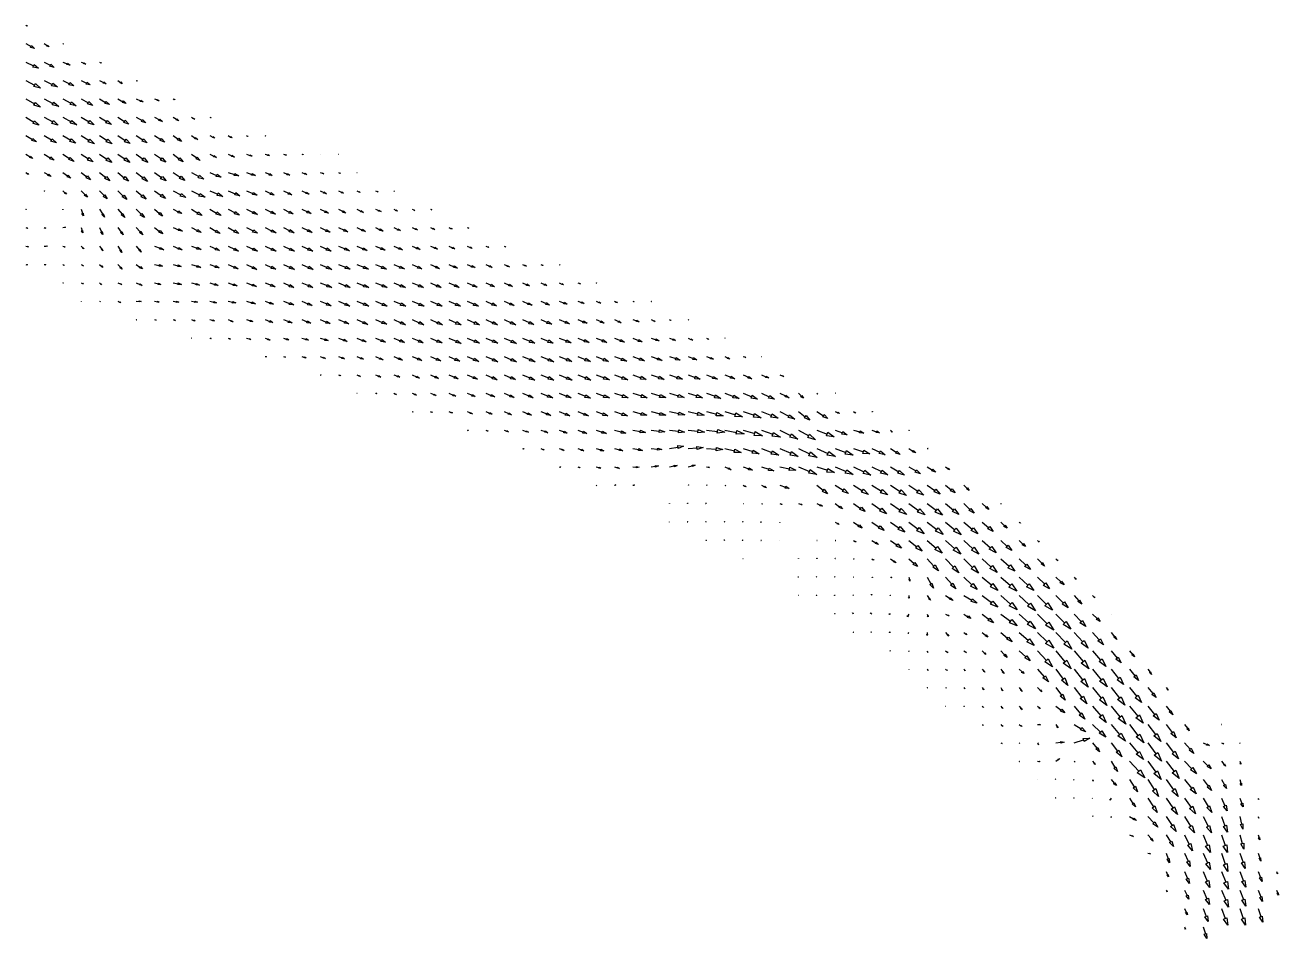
# Model space of a CAD drawing. Extents: x 64425 to 71228, y 9509 to 12475.
# Drawn here: x 69524 to 71228, y 9509 to 10750 of the extents above; entities that cross this region are included whole.
import ezdxf

# ---------------------------------------------------------------- set-up
doc = ezdxf.new("R2010")
doc.units = 0

# ---------------------------------------------------------------- blocks, each defined once
blk = doc.blocks.new('vector')
at = {"color": 0}
for points in [[(0, 0, 0), (0.6, 0, 0)], [(1, 0, 0), (0.6, -0.1, 0), (0.6, 0.1, 0), (1, 0, 0)]]:
    blk.add_polyline3d(points, dxfattribs=at)

msp = doc.modelspace()

# ---------------------------------------------------------------- block references
at = {"color": 7}
for p, xscale, yscale, rotation in [((69525, 10750), 2.48949038213, 2.48949038213, -27.5977796453), ((69525, 10725), 13.4038131705, 13.4038131705, -28.4981025174), ((69550, 10725), 7.74609231266, 7.74609231266, -33.6017091762), ((69575, 10725), 1.04433873558, 1.04433873558, -12.6248161439), ((69525, 10700), 19.1596012471, 19.1596012471, -25.9505236529), ((69550, 10700), 15.2243991079, 15.2243991079, -28.2599740217), ((69575, 10700), 10.9057292202, 10.9057292202, -22.8108699555), ((69600, 10700), 7.14770959564, 7.14770959564, -22.4741329755), ((69625, 10700), 3.1424848229, 3.1424848229, -27.495212444), ((69525, 10675), 22.273773708, 22.273773708, -27.8407972089), ((69550, 10675), 20.1441428748, 20.1441428748, -25.9541976542), ((69575, 10675), 17.0108077295, 17.0108077295, -25.5163994751), ((69600, 10675), 13.8850199101, 13.8850199101, -25.6280056821), ((69625, 10675), 10.2767359804, 10.2767359804, -27.1035711604), ((69650, 10675), 7.49367786323, 7.49367786323, -36.0266520322), ((69675, 10675), 1.97477648726, 1.97477648726, -27.1422669651), ((69525, 10650), 22.7550754271, 22.7550754271, -29.8259870717), ((69550, 10650), 22.1861376252, 22.1861376252, -28.0118417047), ((69575, 10650), 20.7274431351, 20.7274431351, -27.2126605628), ((69600, 10650), 18.176136249, 18.176136249, -29.1978677927), ((69625, 10650), 15.7455810097, 15.7455810097, -30.1448309541), ((69650, 10650), 13.1034095035, 13.1034095035, -29.2636894515), ((69675, 10650), 10.2143664426, 10.2143664426, -24.7124055138), ((69700, 10650), 6.74974017964, 6.74974017964, -22.5874046087), ((69725, 10650), 3.15093042855, 3.15093042855, -24.9859855244), ((69525, 10625), 20.8955449284, 20.8955449284, -31.1443902059), ((69550, 10625), 21.8153949022, 21.8153949022, -29.3110136674), ((69575, 10625), 21.7262837522, 21.7262837522, -28.9018809789), ((69600, 10625), 20.7098864023, 20.7098864023, -29.909217004), ((69625, 10625), 18.9861284977, 18.9861284977, -31.7956176516), ((69650, 10625), 17.5586400731, 17.5586400731, -31.851081556), ((69675, 10625), 15.0854646232, 15.0854646232, -29.718044077), ((69700, 10625), 12.2582483035, 12.2582483035, -28.1571544642), ((69725, 10625), 9.16192305541, 9.16192305541, -30.8656159025), ((69750, 10625), 5.14832596808, 5.14832596808, -29.0039335842), ((69775, 10625), 2.18785350543, 2.18785350543, -25.7643695607), ((69525, 10600), 16.9769963265, 16.9769963265, -30.5484027428), ((69550, 10600), 19.1600772734, 19.1600772734, -30.2174744665), ((69575, 10600), 20.7760300562, 20.7760300562, -29.4909575073), ((69600, 10600), 21.1448322001, 21.1448322001, -31.1546992539), ((69625, 10600), 20.5887586518, 20.5887586518, -32.6765705599), ((69650, 10600), 19.9587818899, 19.9587818899, -32.9626084469), ((69675, 10600), 17.8417814822, 17.8417814822, -33.4128273895), ((69700, 10600), 16.4188493611, 16.4188493611, -32.8003940101), ((69725, 10600), 13.9939881224, 13.9939881224, -34.4137071566), ((69750, 10600), 10.1228359967, 10.1228359967, -32.5919881455), ((69775, 10600), 7.78647274345, 7.78647274345, -25.9674112294), ((69800, 10600), 6.04912891631, 6.04912891631, -30.9595091918), ((69825, 10600), 2.02187807537, 2.02187807537, -31.8538618561), ((69850, 10600), 1.29678788797, 1.29678788797, -34.8134854142), ((69525, 10575), 11.3718656879, 11.3718656879, -32.221577099), ((69550, 10575), 15.9660929995, 15.9660929995, -31.6666516134), ((69575, 10575), 18.5452957589, 18.5452957589, -33.1143083066), ((69600, 10575), 19.7948223859, 19.7948223859, -32.7949568673), ((69625, 10575), 20.4319483922, 20.4319483922, -34.1223347169), ((69650, 10575), 19.895777919, 19.895777919, -34.6159724795), ((69675, 10575), 19.3577742563, 19.3577742563, -36.0697255408), ((69700, 10575), 19.0649514265, 19.0649514265, -36.0354360903), ((69725, 10575), 17.4706435144, 17.4706435144, -37.0502126253), ((69750, 10575), 14.7206616175, 14.7206616175, -36.1982030404), ((69775, 10575), 10.1932316213, 10.1932316213, -27.8915484161), ((69800, 10575), 9.4206867545, 9.4206867545, -26.2845389761), ((69825, 10575), 8.08517826998, 8.08517826998, -22.5490950978), ((69850, 10575), 6.44665236559, 6.44665236559, -19.3666692509), ((69875, 10575), 4.69422230938, 4.69422230938, -19.4717477924), ((69900, 10575), 2.18580747849, 2.18580747849, -24.3098467564), ((69925, 10575), 0.223553756364, 0.223553756364, -29.5104655544), ((69950, 10575), 0.231891978145, 0.231891978145, -15.7781537011), ((69525, 10550), 4.51478459151, 4.51478459151, -37.6730648459), ((69550, 10550), 10.6272783174, 10.6272783174, -30.5530364084), ((69575, 10550), 13.5284616406, 13.5284616406, -35.133467063), ((69600, 10550), 16.3299500079, 16.3299500079, -37.3923318308), ((69625, 10550), 18.1491399887, 18.1491399887, -38.5684021056), ((69650, 10550), 18.8537277984, 18.8537277984, -39.243138533), ((69675, 10550), 19.6684623638, 19.6684623638, -38.2441880579), ((69700, 10550), 19.3796280933, 19.3796280933, -36.8202376371), ((69725, 10550), 19.606413098, 19.606413098, -34.3219910567), ((69750, 10550), 19.1598202852, 19.1598202852, -28.1329465475), ((69775, 10550), 16.7039156848, 16.7039156848, -23.0679801319), ((69800, 10550), 15.1842319281, 15.1842319281, -18.2104734468), ((69825, 10550), 12.7326587172, 12.7326587172, -19.8655261996), ((69850, 10550), 10.7758733372, 10.7758733372, -23.2336751103), ((69875, 10550), 9.33136436525, 9.33136436525, -23.8609122373), ((69900, 10550), 7.49740028471, 7.49740028471, -22.0898771451), ((69925, 10550), 5.26423757041, 5.26423757041, -19.4999125543), ((69950, 10550), 2.98787018921, 2.98787018921, -26.0717061782), ((69975, 10550), 0.360883545199, 0.360883545199, -46.9069794309), ((69550, 10525), 0.706349539048, 0.706349539048, -37.2740794148), ((69575, 10525), 6.80673264992, 6.80673264992, -40.845988811), ((69600, 10525), 12.4575626769, 12.4575626769, -44.3236816118), ((69625, 10525), 14.9240012843, 14.9240012843, -46.5003564646), ((69650, 10525), 16.8465892928, 16.8465892928, -44.3600800003), ((69675, 10525), 17.4865616213, 17.4865616213, -40.6942046451), ((69700, 10525), 18.0037807125, 18.0037807125, -34.809033396), ((69725, 10525), 19.533538369, 19.533538369, -27.39828426), ((69750, 10525), 20.4399145273, 20.4399145273, -25.270364772), ((69775, 10525), 19.4416031268, 19.4416031268, -23.2540755299), ((69800, 10525), 17.2047469064, 17.2047469064, -22.9985211634), ((69825, 10525), 15.4604701478, 15.4604701478, -23.0138670394), ((69850, 10525), 13.9123903581, 13.9123903581, -24.7411198963), ((69875, 10525), 12.5608598742, 12.5608598742, -25.0646250107), ((69900, 10525), 11.1985241458, 11.1985241458, -23.7960311619), ((69925, 10525), 9.33530197098, 9.33530197098, -25.426646728), ((69950, 10525), 7.48653864817, 7.48653864817, -26.4223000329), ((69975, 10525), 5.08901765957, 5.08901765957, -26.0019446659), ((70000, 10525), 4.18871009588, 4.18871009588, -16.6253278296), ((70025, 10525), 1.26042604919, 1.26042604919, -49.7883489183), ((69525, 10500), 0.367749860368, 0.367749860368, -28.9430635524), ((69575, 10500), 0.975470597563, 0.975470597563, -69.279216712), ((69600, 10500), 9.7565643746, 9.7565643746, -69.1752679729), ((69625, 10500), 12.655982091, 12.655982091, -57.3457318214), ((69650, 10500), 14.634252312, 14.634252312, -49.9300270993), ((69675, 10500), 15.7909007195, 15.7909007195, -45.6142788795), ((69700, 10500), 14.1813185946, 14.1813185946, -40.9425014316), ((69725, 10500), 13.2799726114, 13.2799726114, -26.2611938605), ((69750, 10500), 16.9362525899, 16.9362525899, -30.3511607631), ((69775, 10500), 17.6997069481, 17.6997069481, -29.0067762306), ((69800, 10500), 17.2895353709, 17.2895353709, -27.1575881305), ((69825, 10500), 16.5379803861, 16.5379803861, -26.1811666122), ((69850, 10500), 15.8633091531, 15.8633091531, -25.6470713102), ((69875, 10500), 14.8649379729, 14.8649379729, -25.6061395961), ((69900, 10500), 13.9379552151, 13.9379552151, -24.8780695071), ((69925, 10500), 12.6732652683, 12.6732652683, -25.4435968017), ((69950, 10500), 11.3416448119, 11.3416448119, -27.1632447676), ((69975, 10500), 9.85207072803, 9.85207072803, -26.3577799951), ((70000, 10500), 8.32794347892, 8.32794347892, -22.4813222158), ((70025, 10500), 5.85792229758, 5.85792229758, -25.0537016486), ((70050, 10500), 3.89520613277, 3.89520613277, -24.3465395486), ((70075, 10500), 1.69706185498, 1.69706185498, -20.5171164565), ((69525, 10475), 2.87992293477, 2.87992293477, -21.696085409), ((69550, 10475), 2.19335042135, 2.19335042135, -24.9486635444), ((69575, 10475), 3.97491994484, 3.97491994484, 11.2362474867), ((69600, 10475), 7.44903787225, 7.44903787225, -71.7706917622), ((69625, 10475), 10.3936862631, 10.3936862631, -62.7958585816), ((69650, 10475), 12.3016724162, 12.3016724162, -53.3587477242), ((69675, 10475), 13.0725001904, 13.0725001904, -47.0480359041), ((69700, 10475), 14.0120509757, 14.0120509757, -37.8001057843), ((69725, 10475), 13.5729621817, 13.5729621817, -20.3183331181), ((69750, 10475), 14.8350137113, 14.8350137113, -27.1917700203), ((69775, 10475), 15.9278074374, 15.9278074374, -29.5251074207), ((69800, 10475), 16.4656045061, 16.4656045061, -28.061297136), ((69825, 10475), 16.7777814019, 16.7777814019, -26.9352749335), ((69850, 10475), 16.6710432443, 16.6710432443, -25.8695009896), ((69875, 10475), 16.0690997313, 16.0690997313, -25.2891861759), ((69900, 10475), 15.5870503794, 15.5870503794, -24.7425112088), ((69925, 10475), 14.8998446943, 14.8998446943, -24.5866451157), ((69950, 10475), 14.0792600048, 14.0792600048, -24.6781509939), ((69975, 10475), 12.9898738648, 12.9898738648, -24.5753897619), ((70000, 10475), 11.4902389068, 11.4902389068, -23.8352000286), ((70025, 10475), 10.0083778971, 10.0083778971, -23.2578933086), ((70050, 10475), 8.14119201252, 8.14119201252, -22.8499512869), ((70075, 10475), 6.19058278766, 6.19058278766, -23.0461612173), ((70100, 10475), 4.54497872603, 4.54497872603, -22.8190592269), ((70125, 10475), 2.0159864933, 2.0159864933, -22.313018853), ((69525, 10450), 3.547100309, 3.547100309, -17.0691077311), ((69550, 10450), 4.21945084416, 4.21945084416, -3.79468359329), ((69575, 10450), 3.47365988797, 3.47365988797, -23.555821278), ((69600, 10450), 5.53763576921, 5.53763576921, -45.7154512494), ((69625, 10450), 7.92891279034, 7.92891279034, -54.6918983374), ((69650, 10450), 10.3184636359, 10.3184636359, -57.3606684623), ((69675, 10450), 10.9323374732, 10.9323374732, -51.089263532), ((69700, 10450), 13.389106466, 13.389106466, -22.5898499116), ((69725, 10450), 13.2583873161, 13.2583873161, -23.2415718394), ((69750, 10450), 14.1624998266, 14.1624998266, -20.1922399688), ((69775, 10450), 14.6354132788, 14.6354132788, -25.192154357), ((69800, 10450), 15.67341741, 15.67341741, -25.6856935006), ((69825, 10450), 16.3995986324, 16.3995986324, -24.9947786924), ((69850, 10450), 16.5629167818, 16.5629167818, -25.1448324835), ((69875, 10450), 16.5776642499, 16.5776642499, -25.5859284483), ((69900, 10450), 16.6705778734, 16.6705778734, -24.6044599399), ((69925, 10450), 16.3487520344, 16.3487520344, -24.3936798891), ((69950, 10450), 15.9688655344, 15.9688655344, -23.4401186992), ((69975, 10450), 15.2008392313, 15.2008392313, -23.2997163801), ((70000, 10450), 14.3563036941, 14.3563036941, -22.9426015118), ((70025, 10450), 13.1071656799, 13.1071656799, -23.5406155274), ((70050, 10450), 11.875050818, 11.875050818, -23.4990460668), ((70075, 10450), 10.3667131662, 10.3667131662, -24.7397805545), ((70100, 10450), 9.11251724526, 9.11251724526, -25.6650878715), ((70125, 10450), 7.33330482221, 7.33330482221, -25.5812113584), ((70150, 10450), 4.71129315752, 4.71129315752, -22.8206641759), ((70175, 10450), 2.75734543019, 2.75734543019, -29.6236722422), ((69525, 10425), 2.05208350284, 2.05208350284, -15.3210463232), ((69550, 10425), 1.96953418148, 1.96953418148, -12.0903854534), ((69575, 10425), 2.55494754248, 2.55494754248, -30.4795335132), ((69600, 10425), 3.76991833361, 3.76991833361, -32.1220953436), ((69625, 10425), 6.05173031704, 6.05173031704, -42.8046705284), ((69650, 10425), 8.63134319402, 8.63134319402, -48.5085833788), ((69675, 10425), 10.1746211953, 10.1746211953, -35.6385365268), ((69700, 10425), 10.7813722612, 10.7813722612, -11.5468135316), ((69725, 10425), 11.3856060494, 11.3856060494, -14.2790168444), ((69750, 10425), 13.4736991748, 13.4736991748, -18.312916031), ((69775, 10425), 13.4959745206, 13.4959745206, -19.8808430873), ((69800, 10425), 14.8220503205, 14.8220503205, -23.1449132402), ((69825, 10425), 15.4351637225, 15.4351637225, -25.7609263319), ((69850, 10425), 16.1400919045, 16.1400919045, -23.944801439), ((69875, 10425), 16.5629403371, 16.5629403371, -23.8579742772), ((69900, 10425), 16.6735411797, 16.6735411797, -23.6862249735), ((69925, 10425), 17.1586725596, 17.1586725596, -23.2719830942), ((69950, 10425), 17.1024676351, 17.1024676351, -22.4821604542), ((69975, 10425), 16.7886599058, 16.7886599058, -22.5321879749), ((70000, 10425), 16.4268532582, 16.4268532582, -22.8571847511), ((70025, 10425), 15.6452788619, 15.6452788619, -22.9573742464), ((70050, 10425), 14.6350134983, 14.6350134983, -24.3205179547), ((70075, 10425), 13.6591821166, 13.6591821166, -24.9879684462), ((70100, 10425), 12.5676862322, 12.5676862322, -24.5823660638), ((70125, 10425), 11.401804864, 11.401804864, -22.5961758737), ((70150, 10425), 9.86324298344, 9.86324298344, -25.426504708), ((70175, 10425), 8.09008575956, 8.09008575956, -24.3802887242), ((70200, 10425), 5.84908806533, 5.84908806533, -26.0619256455), ((70225, 10425), 3.42486989684, 3.42486989684, -27.7968186592), ((70250, 10425), 1.4249876114, 1.4249876114, -38.0533401549), ((69575, 10400), 0.794562064999, 0.794562064999, -23.0740315615), ((69600, 10400), 3.69440559708, 3.69440559708, -24.9927484545), ((69625, 10400), 4.02988606303, 4.02988606303, -42.4198489598), ((69650, 10400), 5.65426088798, 5.65426088798, -21.131647968), ((69675, 10400), 8.85197960127, 8.85197960127, -22.7132998881), ((69700, 10400), 8.73776092018, 8.73776092018, -16.3919654739), ((69725, 10400), 11.4744866373, 11.4744866373, -10.9306114178), ((69750, 10400), 11.5658072038, 11.5658072038, -15.0932030318), ((69775, 10400), 12.0208190807, 12.0208190807, -17.1347569658), ((69800, 10400), 12.7765835103, 12.7765835103, -19.5035356649), ((69825, 10400), 14.2675634234, 14.2675634234, -20.0998459701), ((69850, 10400), 14.737518679, 14.737518679, -22.0197352139), ((69875, 10400), 15.6148527327, 15.6148527327, -24.3925633013), ((69900, 10400), 16.4137394229, 16.4137394229, -22.0436307415), ((69925, 10400), 16.9830832116, 16.9830832116, -21.6129802401), ((69950, 10400), 17.2388550187, 17.2388550187, -22.093037239), ((69975, 10400), 17.4044137348, 17.4044137348, -22.004891184), ((70000, 10400), 17.3043093892, 17.3043093892, -21.4178671871), ((70025, 10400), 17.0960032583, 17.0960032583, -22.1278102679), ((70050, 10400), 16.5334831836, 16.5334831836, -22.7606225093), ((70075, 10400), 15.899488568, 15.899488568, -24.1157772817), ((70100, 10400), 15.2005241878, 15.2005241878, -24.068339733), ((70125, 10400), 14.6333626824, 14.6333626824, -24.1877715597), ((70150, 10400), 13.2268515384, 13.2268515384, -23.9517583761), ((70175, 10400), 12.2513099615, 12.2513099615, -23.6416688503), ((70200, 10400), 10.6171681347, 10.6171681347, -23.5283892833), ((70225, 10400), 8.75940439226, 8.75940439226, -24.2330734441), ((70250, 10400), 6.49394716583, 6.49394716583, -23.9420181404), ((70275, 10400), 4.08008905045, 4.08008905045, -16.8364293949), ((70300, 10400), 1.08471633515, 1.08471633515, -21.6315500542), ((69600, 10375), 0.441045295619, 0.441045295619, -54.8542352463), ((69625, 10375), 1.59869772112, 1.59869772112, -25.1168100295), ((69650, 10375), 4.56463840494, 4.56463840494, -24.3887458283), ((69675, 10375), 6.55802669323, 6.55802669323, -2.54118861504), ((69700, 10375), 6.40328714821, 6.40328714821, -10.1565581292), ((69725, 10375), 7.89875427936, 7.89875427936, -9.81063106293), ((69750, 10375), 8.21781160188, 8.21781160188, -9.39488693645), ((69775, 10375), 9.31373027812, 9.31373027812, -13.3769997844), ((69800, 10375), 10.5032995791, 10.5032995791, -12.68402391), ((69825, 10375), 12.4140205928, 12.4140205928, -15.9932726671), ((69850, 10375), 12.0417655454, 12.0417655454, -19.8485584543), ((69875, 10375), 15.0243275621, 15.0243275621, -19.3499794135), ((69900, 10375), 15.0940108197, 15.0940108197, -22.1234236972), ((69925, 10375), 16.2793533104, 16.2793533104, -22.2391909092), ((69950, 10375), 16.8708774833, 16.8708774833, -23.021768525), ((69975, 10375), 17.3258524458, 17.3258524458, -22.2213560623), ((70000, 10375), 17.542927823, 17.542927823, -22.5430301076), ((70025, 10375), 17.7777061827, 17.7777061827, -22.2342946158), ((70050, 10375), 17.6654736204, 17.6654736204, -22.448741414), ((70075, 10375), 17.2352772206, 17.2352772206, -23.5760971928), ((70100, 10375), 17.1009228747, 17.1009228747, -23.4493851651), ((70125, 10375), 16.7784136477, 16.7784136477, -23.6481063708), ((70150, 10375), 16.1510791514, 16.1510791514, -23.3878338556), ((70175, 10375), 15.053545433, 15.053545433, -23.0663132458), ((70200, 10375), 14.0825896238, 14.0825896238, -23.2528448411), ((70225, 10375), 13.0077343901, 13.0077343901, -23.4513965234), ((70250, 10375), 11.595889118, 11.595889118, -20.9204369024), ((70275, 10375), 9.34650038513, 9.34650038513, -19.3996546403), ((70300, 10375), 7.03990461984, 7.03990461984, -22.5878907639), ((70325, 10375), 4.58367601929, 4.58367601929, -23.2142273782), ((70350, 10375), 2.09928694741, 2.09928694741, -22.337010744), ((70375, 10375), 0.321436338118, 0.321436338118, -58.5157562639), ((69675, 10350), 0.77599210296, 0.77599210296, -22.4919753543), ((69700, 10350), 2.03621073995, 2.03621073995, -19.6872283561), ((69725, 10350), 3.29903903818, 3.29903903818, -18.5367269962), ((69750, 10350), 5.23566384402, 5.23566384402, -17.5497985547), ((69775, 10350), 6.55602245191, 6.55602245191, -13.6610353168), ((69800, 10350), 7.21445921168, 7.21445921168, -23.9119367841), ((69825, 10350), 9.02649289202, 9.02649289202, -16.1306212438), ((69850, 10350), 11.5093421856, 11.5093421856, -20.1667183041), ((69875, 10350), 12.5076042032, 12.5076042032, -20.4090762244), ((69900, 10350), 13.3309967795, 13.3309967795, -21.4995660231), ((69925, 10350), 14.5507507819, 14.5507507819, -21.8523097023), ((69950, 10350), 15.1014421451, 15.1014421451, -21.9613832797), ((69975, 10350), 16.0318820867, 16.0318820867, -23.5096490134), ((70000, 10350), 16.8867316442, 16.8867316442, -21.9002391852), ((70025, 10350), 17.5556834262, 17.5556834262, -23.0594802812), ((70050, 10350), 17.3995808736, 17.3995808736, -23.3642205185), ((70075, 10350), 17.5929955743, 17.5929955743, -23.5829317912), ((70100, 10350), 17.9769279014, 17.9769279014, -23.7266019635), ((70125, 10350), 18.1127011777, 18.1127011777, -23.4449493649), ((70150, 10350), 17.7305485987, 17.7305485987, -23.5845307168), ((70175, 10350), 17.1772491286, 17.1772491286, -23.5439114327), ((70200, 10350), 16.7929322639, 16.7929322639, -23.0240832653), ((70225, 10350), 16.0229884315, 16.0229884315, -23.1079382881), ((70250, 10350), 15.0251377488, 15.0251377488, -21.49756574), ((70275, 10350), 13.6457508892, 13.6457508892, -21.4657875151), ((70300, 10350), 12.021735825, 12.021735825, -22.3707679931), ((70325, 10350), 9.9706461608, 9.9706461608, -24.6152382226), ((70350, 10350), 8.92099777508, 8.92099777508, -18.8089041089), ((70375, 10350), 6.11720130791, 6.11720130791, -25.240541706), ((70400, 10350), 2.06574478127, 2.06574478127, -29.3204702628), ((70425, 10350), 1.05824471691, 1.05824471691, -32.3075939927), ((69750, 10325), 0.459164536317, 0.459164536317, -11.0629887443), ((69775, 10325), 1.79996307275, 1.79996307275, -24.6490318794), ((69800, 10325), 3.31080598784, 3.31080598784, -26.7732780719), ((69825, 10325), 6.03019280954, 6.03019280954, -17.6133288899), ((69850, 10325), 7.56104154703, 7.56104154703, -20.7546758319), ((69875, 10325), 7.65896106608, 7.65896106608, -19.3645281761), ((69900, 10325), 9.58187876216, 9.58187876216, -16.9909726221), ((69925, 10325), 11.4936501278, 11.4936501278, -17.6042991596), ((69950, 10325), 12.5503631276, 12.5503631276, -21.2288712134), ((69975, 10325), 13.5785857851, 13.5785857851, -22.6349189772), ((70000, 10325), 14.7136694823, 14.7136694823, -22.1969144223), ((70025, 10325), 15.9912145513, 15.9912145513, -22.2949072533), ((70050, 10325), 16.5515616734, 16.5515616734, -23.2728478113), ((70075, 10325), 17.0636904523, 17.0636904523, -23.2166999032), ((70100, 10325), 18.0942429837, 18.0942429837, -23.7341192231), ((70125, 10325), 17.8459683742, 17.8459683742, -22.7053911775), ((70150, 10325), 18.0310804149, 18.0310804149, -22.4214661662), ((70175, 10325), 18.3070874415, 18.3070874415, -23.3334627355), ((70200, 10325), 18.2505281451, 18.2505281451, -23.1668229289), ((70225, 10325), 18.0180104037, 18.0180104037, -22.7097095191), ((70250, 10325), 17.482091579, 17.482091579, -22.0176800543), ((70275, 10325), 16.6360029927, 16.6360029927, -21.8418951853), ((70300, 10325), 15.7786842792, 15.7786842792, -21.9965034488), ((70325, 10325), 14.6582772806, 14.6582772806, -22.7381217675), ((70350, 10325), 13.7358109679, 13.7358109679, -23.0464328045), ((70375, 10325), 11.4815196728, 11.4815196728, -19.8310406132), ((70400, 10325), 8.86440467156, 8.86440467156, -23.4435833237), ((70425, 10325), 7.37251455771, 7.37251455771, -24.5703078267), ((70450, 10325), 4.01077619496, 4.01077619496, -30.0084250983), ((70475, 10325), 0.409441116507, 0.409441116507, -36.6407561847), ((69850, 10300), 1.98239401222, 1.98239401222, -12.2986838797), ((69875, 10300), 2.8922322075, 2.8922322075, -20.2074740106), ((69900, 10300), 6.48944148166, 6.48944148166, -18.3221894349), ((69925, 10300), 7.71647977295, 7.71647977295, -22.1455304922), ((69950, 10300), 8.83996563714, 8.83996563714, -22.2409012339), ((69975, 10300), 9.74816485481, 9.74816485481, -23.2155370567), ((70000, 10300), 11.437329678, 11.437329678, -23.9979488069), ((70025, 10300), 12.999849935, 12.999849935, -23.1568644434), ((70050, 10300), 14.4599370624, 14.4599370624, -22.5860961644), ((70075, 10300), 15.0863529652, 15.0863529652, -23.6091770861), ((70100, 10300), 16.1531281636, 16.1531281636, -24.2204125832), ((70125, 10300), 16.9229001386, 16.9229001386, -23.6108098671), ((70150, 10300), 18.0746476197, 18.0746476197, -23.2204787501), ((70175, 10300), 18.2133341646, 18.2133341646, -23.7343301819), ((70200, 10300), 18.6581668967, 18.6581668967, -22.8383096957), ((70225, 10300), 18.8151497283, 18.8151497283, -22.4692593099), ((70250, 10300), 18.6189537749, 18.6189537749, -21.8617166263), ((70275, 10300), 18.6347853458, 18.6347853458, -22.0213313723), ((70300, 10300), 18.3581432588, 18.3581432588, -21.8320796085), ((70325, 10300), 17.8551611986, 17.8551611986, -21.3837624708), ((70350, 10300), 17.0486764449, 17.0486764449, -20.3012994031), ((70375, 10300), 15.7625235556, 15.7625235556, -19.7370557301), ((70400, 10300), 15.0809472251, 15.0809472251, -19.3017033262), ((70425, 10300), 12.7547483715, 12.7547483715, -21.1219491813), ((70450, 10300), 10.4436509889, 10.4436509889, -21.3641015302), ((70475, 10300), 7.68024057974, 7.68024057974, -30.2568005734), ((70500, 10300), 3.9281478113, 3.9281478113, -18.8563264401), ((70525, 10300), 0.301621214284, 0.301621214284, -22.6581325801), ((69925, 10275), 1.51639776853, 1.51639776853, -18.1305388186), ((69950, 10275), 3.44963877255, 3.44963877255, -20.8995138031), ((69975, 10275), 5.36748288067, 5.36748288067, -22.983778509), ((70000, 10275), 8.20465896171, 8.20465896171, -21.2099916342), ((70025, 10275), 8.94288981525, 8.94288981525, -20.7723844124), ((70050, 10275), 10.9120474528, 10.9120474528, -23.5202907017), ((70075, 10275), 12.019240954, 12.019240954, -24.6426420793), ((70100, 10275), 13.5903146198, 13.5903146198, -23.0146327177), ((70125, 10275), 15.1841068924, 15.1841068924, -23.2438709897), ((70150, 10275), 16.7979375006, 16.7979375006, -23.2847565616), ((70175, 10275), 16.8469680882, 16.8469680882, -22.3968146503), ((70200, 10275), 18.1178009754, 18.1178009754, -23.086415694), ((70225, 10275), 18.833682213, 18.833682213, -21.8984734981), ((70250, 10275), 18.9890033541, 18.9890033541, -22.4484148114), ((70275, 10275), 19.3815749119, 19.3815749119, -21.3887391483), ((70300, 10275), 19.4442482989, 19.4442482989, -20.4730259413), ((70325, 10275), 19.3762382713, 19.3762382713, -20.5108930239), ((70350, 10275), 19.2925851934, 19.2925851934, -19.3976625225), ((70375, 10275), 18.8176025927, 18.8176025927, -19.1953928711), ((70400, 10275), 18.4140075565, 18.4140075565, -18.9072909032), ((70425, 10275), 17.3707094208, 17.3707094208, -20.3741393451), ((70450, 10275), 16.2541355715, 16.2541355715, -21.6961967331), ((70475, 10275), 14.7940673875, 14.7940673875, -22.0745917221), ((70500, 10275), 12.8704355395, 12.8704355395, -25.1367947404), ((70525, 10275), 10.65461789, 10.65461789, -23.779230924), ((70550, 10275), 5.69872652752, 5.69872652752, -24.8919177207), ((69975, 10250), 0.476467127044, 0.476467127044, -8.27520819572), ((70000, 10250), 1.80751787882, 1.80751787882, -8.55411801785), ((70025, 10250), 4.06323215054, 4.06323215054, -26.3058199803), ((70050, 10250), 6.27245157569, 6.27245157569, -23.0772482404), ((70075, 10250), 8.35814281012, 8.35814281012, -21.8589522171), ((70100, 10250), 10.3452861159, 10.3452861159, -23.7002635531), ((70125, 10250), 11.7454889878, 11.7454889878, -22.5440118215), ((70150, 10250), 13.281689399, 13.281689399, -21.2700632011), ((70175, 10250), 14.8888136568, 14.8888136568, -22.6553240965), ((70200, 10250), 15.8537468587, 15.8537468587, -22.3416374551), ((70225, 10250), 17.4487304239, 17.4487304239, -21.5421736219), ((70250, 10250), 17.5722596454, 17.5722596454, -21.4403472318), ((70275, 10250), 18.6793430756, 18.6793430756, -20.5718008225), ((70300, 10250), 19.2707076677, 19.2707076677, -19.5725277486), ((70325, 10250), 19.8568295516, 19.8568295516, -18.3522990806), ((70350, 10250), 20.5464181464, 20.5464181464, -17.5155240155), ((70375, 10250), 20.6029767039, 20.6029767039, -16.943593343), ((70400, 10250), 20.5512314316, 20.5512314316, -16.8610210138), ((70425, 10250), 20.6938183744, 20.6938183744, -17.2560618803), ((70450, 10250), 20.6962795852, 20.6962795852, -19.5819609021), ((70475, 10250), 20.8437865861, 20.8437865861, -20.5995850975), ((70500, 10250), 20.8891142739, 20.8891142739, -22.0350329314), ((70525, 10250), 19.0771667215, 19.0771667215, -24.6617066774), ((70550, 10250), 14.0047193358, 14.0047193358, -26.4021039881), ((70575, 10250), 9.64396000273, 9.64396000273, -43.236091523), ((70600, 10250), 1.94434272979, 1.94434272979, -47.3927174686), ((70625, 10250), 0.300301741138, 0.300301741138, -19.3329105403), ((70175, 10225), 11.0507198767, 11.0507198767, -22.5395105552), ((70200, 10225), 13.2146017177, 13.2146017177, -21.2441712096), ((70225, 10225), 14.2743643319, 14.2743643319, -21.253007438), ((70250, 10225), 15.3704689899, 15.3704689899, -21.1900174184), ((70275, 10225), 15.924093497, 15.924093497, -20.6742139196), ((70300, 10225), 17.2141714272, 17.2141714272, -19.544676043), ((70325, 10225), 18.5680263019, 18.5680263019, -17.3496642444), ((70350, 10225), 19.8228741903, 19.8228741903, -14.4622056283), ((70375, 10225), 20.5349259801, 20.5349259801, -14.0599672248), ((70400, 10225), 21.3187003316, 21.3187003316, -12.1924727783), ((70425, 10225), 22.6944695183, 22.6944695183, -12.6964908693), ((70450, 10225), 23.6830458061, 23.6830458061, -14.0513521701), ((70475, 10225), 24.886459674, 24.886459674, -16.4798510673), ((70500, 10225), 25.9329858271, 25.9329858271, -18.5638224397), ((70525, 10225), 24.3617747604, 24.3617747604, -21.2366786899), ((70550, 10225), 22.4693937802, 22.4693937802, -27.3252101465), ((70575, 10225), 19.3328800019, 19.3328800019, -36.5722686183), ((70600, 10225), 17.7277927785, 17.7277927785, -31.6451260583), ((70050, 10225), 1.41855993922, 1.41855993922, -16.089602748), ((70075, 10225), 2.6572215205, 2.6572215205, -22.3092043277), ((70100, 10225), 5.16143477772, 5.16143477772, -20.8363571211), ((70125, 10225), 7.4994021652, 7.4994021652, -22.5474948585), ((70150, 10225), 9.30909699435, 9.30909699435, -21.5943857958), ((70625, 10225), 6.56028888408, 6.56028888408, -22.5159267937), ((70650, 10225), 3.46368828988, 3.46368828988, -32.5634353799), ((70675, 10225), 0.873161040211, 0.873161040211, -7.62721148132), ((70125, 10200), 1.63391162812, 1.63391162812, -25.7420554111), ((70150, 10200), 3.82685125428, 3.82685125428, -25.0695039141), ((70175, 10200), 6.61735606692, 6.61735606692, -21.4214608709), ((70200, 10200), 8.52482403466, 8.52482403466, -20.9975576933), ((70225, 10200), 10.2643420311, 10.2643420311, -20.483791805), ((70250, 10200), 11.7032254574, 11.7032254574, -22.322592759), ((70275, 10200), 13.2406053097, 13.2406053097, -21.5636778776), ((70300, 10200), 14.7086859013, 14.7086859013, -18.2884880014), ((70325, 10200), 16.0723904667, 16.0723904667, -15.0065037398), ((70350, 10200), 17.4385885065, 17.4385885065, -10.7458049292), ((70375, 10200), 18.4452666405, 18.4452666405, -7.03733814653), ((70400, 10200), 20.5746189357, 20.5746189357, -7.48382854266), ((70425, 10200), 22.6281457035, 22.6281457035, -6.79747860715), ((70450, 10200), 25.2608793977, 25.2608793977, -7.08553724218), ((70475, 10200), 26.7814751239, 26.7814751239, -11.4315453691), ((70500, 10200), 27.2847679625, 27.2847679625, -16.6020724007), ((70525, 10200), 27.3993959243, 27.3993959243, -20.6365588307), ((70550, 10200), 27.157262317, 27.157262317, -27.0634427931), ((70575, 10200), 26.8218676883, 26.8218676883, -29.5108160062), ((70600, 10200), 25.1779974885, 25.1779974885, -21.1100231348), ((70625, 10200), 17.4714715132, 17.4714715132, -21.2127648966), ((70650, 10200), 14.5912611885, 14.5912611885, -16.9275507771), ((70675, 10200), 10.7738331966, 10.7738331966, -20.4175033176), ((70700, 10200), 3.7814421928, 3.7814421928, -45.8331359836), ((70725, 10200), 0.922591351884, 0.922591351884, -49.493632892), ((70200, 10175), 2.51078997681, 2.51078997681, -18.7628250094), ((70225, 10175), 4.95487721499, 4.95487721499, -24.6119027261), ((70250, 10175), 7.15736639909, 7.15736639909, -22.4554792453), ((70275, 10175), 9.1438611054, 9.1438611054, -20.669564678), ((70300, 10175), 10.9647672372, 10.9647672372, -17.8942644801), ((70325, 10175), 11.9563635158, 11.9563635158, -14.779953558), ((70350, 10175), 13.5146319088, 13.5146319088, -11.170600523), ((70375, 10175), 14.5800823861, 14.5800823861, -6.02979623102), ((70400, 10175), 19.134937523, 19.134937523, 9.43148934513), ((70425, 10175), 20.4230089675, 20.4230089675, 3.07199116262), ((70450, 10175), 22.398649243, 22.398649243, -4.03512588398), ((70475, 10175), 22.7085605569, 22.7085605569, -14.23675441), ((70500, 10175), 22.80979301, 22.80979301, -18.7031713696), ((70525, 10175), 25.1786591841, 25.1786591841, -21.6524450461), ((70550, 10175), 26.91649729, 26.91649729, -23.8898351867), ((70575, 10175), 28.1522294184, 28.1522294184, -25.7077472467), ((70600, 10175), 27.7122185415, 27.7122185415, -23.6951606264), ((70625, 10175), 25.9929306975, 25.9929306975, -20.453905616), ((70650, 10175), 23.4592176302, 23.4592176302, -18.7562335154), ((70675, 10175), 19.7313946239, 19.7313946239, -25.7208449439), ((70700, 10175), 15.7344122271, 15.7344122271, -31.1514864576), ((70725, 10175), 11.3577879405, 11.3577879405, -32.1508162926), ((70750, 10175), 1.41403776013, 1.41403776013, -10.4992942806), ((70250, 10150), 2.4052407913, 2.4052407913, -14.6466739218), ((70275, 10150), 3.81698491919, 3.81698491919, -18.6085206407), ((70300, 10150), 6.77150769034, 6.77150769034, -15.3157291722), ((70325, 10150), 7.2344427865, 7.2344427865, -17.0246916773), ((70350, 10150), 8.44709578154, 8.44709578154, -4.16726903913), ((70375, 10150), 9.89949449504, 9.89949449504, 7.12108335123), ((70400, 10150), 10.5186171443, 10.5186171443, 10.7519067852), ((70425, 10150), 9.79764808514, 9.79764808514, 13.143250376), ((70450, 10150), 4.31350105706, 4.31350105706, -9.21171948408), ((70475, 10150), 9.53026069789, 9.53026069789, -24.015080016), ((70500, 10150), 13.5737976375, 13.5737976375, -19.6640016821), ((70525, 10150), 17.4949057638, 17.4949057638, -18.7566747816), ((70550, 10150), 22.1132309819, 22.1132309819, -11.5418794355), ((70575, 10150), 27.1695706739, 27.1695706739, -22.6637481077), ((70600, 10150), 25.2689172925, 25.2689172925, -17.7645188881), ((70625, 10150), 26.8352095404, 26.8352095404, -23.2276910758), ((70650, 10150), 25.9181314015, 25.9181314015, -25.6773762208), ((70675, 10150), 23.9781059373, 23.9781059373, -26.8815283102), ((70700, 10150), 22.3160191077, 22.3160191077, -30.4269662989), ((70725, 10150), 18.5885920531, 18.5885920531, -30.4255852739), ((70750, 10150), 13.9148140967, 13.9148140967, -31.538341397), ((70775, 10150), 6.67599384505, 6.67599384505, -35.9130072786), ((70300, 10125), 1.15721397075, 1.15721397075, -34.2698064209), ((70325, 10125), 1.87879582558, 1.87879582558, 10.3853029895), ((70350, 10125), 2.11552475595, 2.11552475595, 8.51108272277), ((70425, 10125), 0.818601118761, 0.818601118761, 36.4501267981), ((70450, 10125), 0.926307668761, 0.926307668761, 4.11159949127), ((70475, 10125), 1.74308684406, 1.74308684406, -29.1520674276), ((70500, 10125), 4.36072290168, 4.36072290168, -26.5389825213), ((70525, 10125), 7.48269309667, 7.48269309667, -27.2927441483), ((70550, 10125), 13.430069953, 13.430069953, -19.3740606765), ((70600, 10125), 18.7420961564, 18.7420961564, -37.9911791958), ((70625, 10125), 21.5106726945, 21.5106726945, -31.4393921392), ((70650, 10125), 23.9088611808, 23.9088611808, -31.8753940374), ((70675, 10125), 25.3149760524, 25.3149760524, -31.5616343086), ((70700, 10125), 26.1383266992, 26.1383266992, -32.5733703302), ((70725, 10125), 24.6341080793, 24.6341080793, -33.3266092751), ((70750, 10125), 21.5934052135, 21.5934052135, -34.2940126509), ((70775, 10125), 16.7824522786, 16.7824522786, -38.6274678266), ((70800, 10125), 10.161081966, 10.161081966, -44.8962090534), ((70400, 10100), 0.495016787787, 0.495016787787, 96.3459002525), ((70425, 10100), 1.02373706247, 1.02373706247, 143.864340219), ((70450, 10100), 1.02744362079, 1.02744362079, 173.587549352), ((70500, 10100), 0.553815045743, 0.553815045743, 4.41768239681), ((70525, 10100), 1.61924664507, 1.61924664507, -27.0039830918), ((70550, 10100), 3.14513582082, 3.14513582082, -23.4591788474), ((70575, 10100), 5.24481273256, 5.24481273256, -16.5071993055), ((70600, 10100), 8.55287584586, 8.55287584586, -24.1248101326), ((70625, 10100), 12.4896470235, 12.4896470235, -35.2288034873), ((70650, 10100), 19.2429176231, 19.2429176231, -34.1599252459), ((70675, 10100), 24.2397719872, 24.2397719872, -34.6768237802), ((70700, 10100), 26.7369110307, 26.7369110307, -33.6736139264), ((70725, 10100), 27.1196087138, 27.1196087138, -34.4249786777), ((70750, 10100), 26.121705431, 26.121705431, -36.4338046655), ((70775, 10100), 23.4950133111, 23.4950133111, -38.9728249524), ((70800, 10100), 18.9552671226, 18.9552671226, -43.5929761668), ((70825, 10100), 12.1497779907, 12.1497779907, -41.5038437822), ((70850, 10100), 0.645895513553, 0.645895513553, -44.2914390437), ((70400, 10075), 0.484320996777, 0.484320996777, 136.868388827), ((70425, 10075), 1.17127487626, 1.17127487626, 164.764335534), ((70450, 10075), 1.27534420594, 1.27534420594, 153.046220242), ((70475, 10075), 1.11865192446, 1.11865192446, 138.902913013), ((70500, 10075), 1.27596885145, 1.27596885145, 144.277577046), ((70525, 10075), 1.38876856666, 1.38876856666, -165.143682352), ((70550, 10075), 0.614813262198, 0.614813262198, -107.571554248), ((70625, 10075), 6.35841096064, 6.35841096064, -33.2753328656), ((70650, 10075), 14.5047961863, 14.5047961863, -35.3556030609), ((70675, 10075), 20.0090338009, 20.0090338009, -34.5329739144), ((70700, 10075), 24.0385449822, 24.0385449822, -34.9244408891), ((70725, 10075), 26.5629518815, 26.5629518815, -37.1121813738), ((70750, 10075), 27.6577367025, 27.6577367025, -37.7577326748), ((70775, 10075), 27.2994469787, 27.2994469787, -39.351334973), ((70800, 10075), 24.6630892432, 24.6630892432, -40.369708035), ((70825, 10075), 19.5664415694, 19.5664415694, -41.1496371756), ((70850, 10075), 12.1513371427, 12.1513371427, -43.7166148643), ((70875, 10075), 2.36513260564, 2.36513260564, -37.6486977435), ((70450, 10050), 0.656896360098, 0.656896360098, 165.955888684), ((70475, 10050), 1.2034201251, 1.2034201251, 147.417554117), ((70500, 10050), 1.58030890067, 1.58030890067, 168.513240553), ((70525, 10050), 1.12397012269, 1.12397012269, -174.31552061), ((70550, 10050), 0.220003699716, 0.220003699716, 152.769854053), ((70600, 10050), 0.362443093772, 0.362443093772, 4.87995405609), ((70625, 10050), 1.15405198214, 1.15405198214, -13.5671108065), ((70650, 10050), 3.96564667878, 3.96564667878, -32.2321419235), ((70675, 10050), 10.6217463138, 10.6217463138, -32.1209031478), ((70700, 10050), 18.3783062467, 18.3783062467, -34.3975023354), ((70725, 10050), 23.3860342831, 23.3860342831, -38.9124230477), ((70750, 10050), 26.7648282046, 26.7648282046, -40.3759543914), ((70775, 10050), 28.0603467158, 28.0603467158, -42.1600044769), ((70800, 10050), 27.5184932463, 27.5184932463, -42.785920041), ((70825, 10050), 25.2023788686, 25.2023788686, -42.2051533588), ((70850, 10050), 20.2100194253, 20.2100194253, -41.975890592), ((70875, 10050), 12.020890123, 12.020890123, -43.5477097587), ((70900, 10050), 3.18091135734, 3.18091135734, -42.6189372276), ((70500, 10025), 0.568072770704, 0.568072770704, 169.44884318), ((70575, 10025), 0.275147607787, 0.275147607787, 87.6060749041), ((70600, 10025), 0.929915272162, 0.929915272162, 59.5539047994), ((70625, 10025), 0.590218737265, 0.590218737265, 51.7902597983), ((70650, 10025), 0.940271704978, 0.940271704978, -19.5864546781), ((70675, 10025), 3.61236679156, 3.61236679156, -33.6939901434), ((70700, 10025), 9.6021893211, 9.6021893211, -35.7045212166), ((70725, 10025), 16.0588973182, 16.0588973182, -41.2893228269), ((70750, 10025), 22.4589856507, 22.4589856507, -46.8327276453), ((70775, 10025), 26.3470792296, 26.3470792296, -46.4662605503), ((70800, 10025), 27.6061456536, 27.6061456536, -44.5737463013), ((70825, 10025), 27.4868360322, 27.4868360322, -42.4895602165), ((70850, 10025), 25.5338912764, 25.5338912764, -41.5836834367), ((70875, 10025), 21.1432542984, 21.1432542984, -43.322218845), ((70900, 10025), 13.7643686026, 13.7643686026, -45.5169104247), ((70925, 10025), 3.8374903403, 3.8374903403, -44.9445207735), ((70575, 10000), 0.415495296198, 0.415495296198, 123.119870623), ((70600, 10000), 1.09706419186, 1.09706419186, 132.132457839), ((70625, 10000), 1.0432931695, 1.0432931695, 134.72339942), ((70650, 10000), 0.487668527679, 0.487668527679, 149.531478303), ((70675, 10000), 0.921446166265, 0.921446166265, -20.7908423379), ((70700, 10000), 2.09079354649, 2.09079354649, -14.9607061889), ((70725, 10000), 5.47097073466, 5.47097073466, -73.8810416079), ((70750, 10000), 17.2567792827, 17.2567792827, -60.5082832481), ((70775, 10000), 21.323596098, 21.323596098, -48.3239004248), ((70800, 10000), 24.6055090137, 24.6055090137, -43.3696763161), ((70825, 10000), 27.7532736968, 27.7532736968, -40.0499812667), ((70850, 10000), 28.8773859005, 28.8773859005, -40.6029999444), ((70875, 10000), 27.0785839823, 27.0785839823, -42.2201130371), ((70900, 10000), 22.7536732514, 22.7536732514, -43.6629834969), ((70925, 10000), 15.4306702472, 15.4306702472, -42.9752160812), ((70950, 10000), 3.88796602885, 3.88796602885, -51.4597819068), ((70575, 9975), 0.305136547813, 0.305136547813, 126.082006642), ((70600, 9975), 1.00454105872, 1.00454105872, 143.878074337), ((70625, 9975), 1.19636140505, 1.19636140505, 156.274896867), ((70650, 9975), 1.41415225815, 1.41415225815, 128.38235582), ((70675, 9975), 1.9256226116, 1.9256226116, 113.020385505), ((70700, 9975), 0.732609391364, 0.732609391364, 123.672451023), ((70725, 9975), 3.5767798938, 3.5767798938, -83.8096959083), ((70750, 9975), 7.61892477144, 7.61892477144, -54.7929322509), ((70775, 9975), 12.1696343441, 12.1696343441, -32.7247110766), ((70800, 9975), 20.6262657818, 20.6262657818, -29.9395352744), ((70825, 9975), 26.2151954339, 26.2151954339, -36.7944786303), ((70850, 9975), 29.6406386557, 29.6406386557, -40.4350200448), ((70875, 9975), 30.2238172699, 30.2238172699, -42.5957081215), ((70900, 9975), 28.3365185717, 28.3365185717, -44.1742848842), ((70925, 9975), 23.6678683592, 23.6678683592, -44.6716986672), ((70950, 9975), 15.4937172806, 15.4937172806, -48.8689865705), ((70975, 9975), 4.23844040796, 4.23844040796, -44.3582162919), ((70625, 9950), 0.966166938516, 0.966166938516, 120.50419766), ((70650, 9950), 2.1653959488, 2.1653959488, 124.707091157), ((70675, 9950), 2.88169999262, 2.88169999262, 141.909533421), ((70700, 9950), 1.97553212263, 1.97553212263, -170.769497896), ((70725, 9950), 4.26767439696, 4.26767439696, -116.086137774), ((70750, 9950), 4.134736601, 4.134736601, -67.4786941251), ((70775, 9950), 5.3956297155, 5.3956297155, -25.9768261948), ((70800, 9950), 11.0424572085, 11.0424572085, -32.8300913307), ((70825, 9950), 19.4733886824, 19.4733886824, -38.4930325081), ((70850, 9950), 27.3992904157, 27.3992904157, -35.4450142344), ((70875, 9950), 29.962054815, 29.962054815, -42.4306212989), ((70900, 9950), 31.0457106276, 31.0457106276, -44.8147510269), ((70925, 9950), 28.7648334647, 28.7648334647, -45.1457617654), ((70950, 9950), 23.3523652958, 23.3523652958, -47.2255356531), ((70975, 9950), 14.4883755197, 14.4883755197, -45.6271510773), ((71000, 9950), 0.369201910783, 0.369201910783, -49.0051389684), ((70650, 9925), 0.597090231477, 0.597090231477, 144.752850838), ((70675, 9925), 1.74638130331, 1.74638130331, 152.953681924), ((70700, 9925), 1.42771857739, 1.42771857739, 172.067360539), ((70725, 9925), 1.84981903115, 1.84981903115, -125.023084255), ((70750, 9925), 4.32841182203, 4.32841182203, -88.4638714749), ((70775, 9925), 7.0693070446, 7.0693070446, -48.3131195132), ((70800, 9925), 5.05700508174, 5.05700508174, -37.6979817378), ((70825, 9925), 9.8579729166, 9.8579729166, -40.019808004), ((70850, 9925), 20.4366158079, 20.4366158079, -39.5167031147), ((70875, 9925), 27.0920888099, 27.0920888099, -41.1647114572), ((70900, 9925), 30.641756239, 30.641756239, -44.0454632601), ((70925, 9925), 31.55740295, 31.55740295, -46.5871514581), ((70950, 9925), 28.7595190448, 28.7595190448, -48.2990741631), ((70975, 9925), 22.2722309373, 22.2722309373, -48.3009050963), ((71000, 9925), 12.5923163401, 12.5923163401, -50.8394455576), ((70700, 9900), 0.524341992103, 0.524341992103, -179.370084419), ((70725, 9900), 0.772539872635, 0.772539872635, -76.6440235516), ((70750, 9900), 2.26694761752, 2.26694761752, -68.0607727814), ((70775, 9900), 4.20004912759, 4.20004912759, -37.8082706635), ((70800, 9900), 4.2897790621, 4.2897790621, -35.604843741), ((70825, 9900), 7.05148025862, 7.05148025862, -46.2085872833), ((70850, 9900), 12.8517718089, 12.8517718089, -45.7136149028), ((70875, 9900), 20.2784461578, 20.2784461578, -42.4182706262), ((70900, 9900), 29.6166394378, 29.6166394378, -46.680449514), ((70925, 9900), 32.121034782, 32.121034782, -50.1408085182), ((70950, 9900), 31.393375921, 31.393375921, -50.5746864717), ((70975, 9900), 27.9198341934, 27.9198341934, -49.6100469926), ((71000, 9900), 21.2322329956, 21.2322329956, -50.2512444308), ((71025, 9900), 10.7159138399, 10.7159138399, -49.5532636131), ((70725, 9875), 0.490764819803, 0.490764819803, -52.1724343682), ((70750, 9875), 2.21451553959, 2.21451553959, -45.9331217704), ((70775, 9875), 3.20079254038, 3.20079254038, -37.4000438776), ((70800, 9875), 3.00758644904, 3.00758644904, -49.9000567321), ((70825, 9875), 5.26658524642, 5.26658524642, -51.01004218), ((70850, 9875), 7.45076485289, 7.45076485289, -52.2910998858), ((70875, 9875), 9.06033698286, 9.06033698286, -41.1362565931), ((70900, 9875), 23.0090106681, 23.0090106681, -48.7892838985), ((70925, 9875), 27.7018585293, 27.7018585293, -53.6942924891), ((70950, 9875), 30.7686042495, 30.7686042495, -52.2261790711), ((70975, 9875), 30.9598235889, 30.9598235889, -50.8809551979), ((71000, 9875), 27.0413888055, 27.0413888055, -50.7126542796), ((71025, 9875), 19.6361586841, 19.6361586841, -50.4470737679), ((71050, 9875), 8.52355478195, 8.52355478195, -54.6477842418), ((70925, 9850), 21.3140873312, 21.3140873312, -52.9556471846), ((70950, 9850), 27.8730886086, 27.8730886086, -52.3177024239), ((70975, 9850), 30.9420717527, 30.9420717527, -51.4744677557), ((71000, 9850), 30.208713307, 30.208713307, -51.4479656033), ((71025, 9850), 26.0689806623, 26.0689806623, -50.6114862972), ((71050, 9850), 17.601547698, 17.601547698, -49.4612786671), ((70750, 9850), 0.455344876802, 0.455344876802, -40.0197116813), ((70775, 9850), 1.35901205697, 1.35901205697, -27.0182434613), ((70800, 9850), 2.25082917377, 2.25082917377, -52.5600294482), ((70825, 9850), 3.78391086708, 3.78391086708, -58.3961260742), ((70850, 9850), 5.31736067209, 5.31736067209, -57.2656688089), ((70875, 9850), 6.5400467125, 6.5400467125, -51.5140760745), ((70900, 9850), 8.36729780409, 8.36729780409, -44.2659773844), ((71075, 9850), 4.5792216623, 4.5792216623, -51.511334679), ((70775, 9825), 0.453258526464, 0.453258526464, -15.9267076695), ((70800, 9825), 0.929798100355, 0.929798100355, -46.2829103174), ((70825, 9825), 2.55868258939, 2.55868258939, -54.5697126701), ((70850, 9825), 4.4123161352, 4.4123161352, -49.7341598028), ((70875, 9825), 6.58052084698, 6.58052084698, -52.0518744248), ((70900, 9825), 5.13613771216, 5.13613771216, -46.284230382), ((70925, 9825), 15.4771700303, 15.4771700303, -37.3484051624), ((70950, 9825), 22.9122355551, 22.9122355551, -51.56518201), ((70975, 9825), 29.0172489821, 29.0172489821, -50.8228821142), ((71000, 9825), 31.7698700079, 31.7698700079, -50.9301002721), ((71025, 9825), 29.8973273951, 29.8973273951, -51.2256477746), ((71050, 9825), 24.7203910386, 24.7203910386, -51.3314161614), ((71075, 9825), 14.8082753066, 14.8082753066, -53.3249185288), ((70825, 9800), 1.76043174691, 1.76043174691, -46.7287432632), ((70850, 9800), 4.08926007369, 4.08926007369, -44.1865547486), ((70875, 9800), 4.99093243901, 4.99093243901, -34.8673283171), ((70900, 9800), 4.3465098995, 4.3465098995, -4.69699336915), ((70925, 9800), 5.25480945106, 5.25480945106, -58.2288909497), ((70950, 9800), 18.5576694151, 18.5576694151, -32.2157182874), ((70975, 9800), 24.6853753778, 24.6853753778, -44.0676038598), ((71000, 9800), 30.0149520369, 30.0149520369, -49.4970698832), ((71025, 9800), 31.6223665825, 31.6223665825, -52.2256288533), ((71050, 9800), 29.0619663362, 29.0619663362, -52.8462529814), ((71075, 9800), 22.5839053585, 22.5839053585, -53.208465467), ((71100, 9800), 10.809854925, 10.809854925, -53.5624427386), ((71150, 9800), 0.200685065248, 0.200685065248, -121.773305085), ((70950, 9775), 21.9884426321, 21.9884426321, 17.095949698), ((70850, 9775), 2.28916570993, 2.28916570993, -29.0557434718), ((70875, 9775), 1.27981192262, 1.27981192262, -35.7758938245), ((70900, 9775), 2.97879707815, 2.97879707815, -60.5393680571), ((70925, 9775), 11.3423503445, 11.3423503445, 5.66714840085), ((70975, 9775), 15.3254913066, 15.3254913066, -51.9197472029), ((71000, 9775), 23.7697353425, 23.7697353425, -52.466559557), ((71025, 9775), 29.8319363072, 29.8319363072, -50.0277319209), ((71050, 9775), 30.8630329433, 30.8630329433, -53.2717234992), ((71075, 9775), 27.5637887294, 27.5637887294, -52.4999816103), ((71100, 9775), 19.2918318939, 19.2918318939, -48.6423637546), ((71125, 9775), 9.58287718855, 9.58287718855, -21.8515351879), ((71150, 9775), 3.58792091862, 3.58792091862, -22.9991535716), ((71175, 9775), 1.00853542351, 1.00853542351, -71.7203777407), ((70875, 9750), 0.622232737894, 0.622232737894, -46.0473422676), ((70900, 9750), 3.30525937658, 3.30525937658, -8.5054340314), ((70925, 9750), 6.73645482391, 6.73645482391, 33.9512234641), ((70950, 9750), 1.99148581172, 1.99148581172, -46.7776276706), ((70975, 9750), 5.67827025575, 5.67827025575, -53.1242690015), ((71000, 9750), 16.484978726, 16.484978726, -57.6530736201), ((71025, 9750), 30.8284095051, 30.8284095051, -47.2110200973), ((71050, 9750), 30.8418241896, 30.8418241896, -54.0568124245), ((71075, 9750), 29.3771771523, 29.3771771523, -53.0854905106), ((71100, 9750), 23.4599039046, 23.4599039046, -46.769725411), ((71125, 9750), 15.2775862472, 15.2775862472, -42.1695193009), ((71150, 9750), 8.92338666496, 8.92338666496, -49.8153178986), ((71175, 9750), 4.26741858679, 4.26741858679, -70.80634902), ((70900, 9725), 0.253844337639, 0.253844337639, 134.298017039), ((70925, 9725), 1.3237177502, 1.3237177502, 126.550789697), ((70950, 9725), 1.06839579603, 1.06839579603, -144.982913735), ((70975, 9725), 1.98492832738, 1.98492832738, -75.3612515534), ((71000, 9725), 10.8941354625, 10.8941354625, -48.1039359442), ((71025, 9725), 19.8567046395, 19.8567046395, -56.0756681522), ((71050, 9725), 27.0593927804, 27.0593927804, -57.1493513593), ((71075, 9725), 28.2933810302, 28.2933810302, -54.7384576064), ((71100, 9725), 25.0108923112, 25.0108923112, -50.7870650976), ((71125, 9725), 18.8317959373, 18.8317959373, -51.5874352798), ((71150, 9725), 13.9814404419, 13.9814404419, -60.1663486351), ((71175, 9725), 8.44289428085, 8.44289428085, -73.1276008883), ((70925, 9700), 0.35987245908, 0.35987245908, 161.700325787), ((70950, 9700), 0.592884465936, 0.592884465936, 173.872400461), ((70975, 9700), 0.788220177132, 0.788220177132, -143.10813876), ((71000, 9700), 3.14226808685, 3.14226808685, -112.17975196), ((71025, 9700), 14.6176387852, 14.6176387852, -56.4793510809), ((71050, 9700), 23.5439371482, 23.5439371482, -57.0241640431), ((71075, 9700), 26.9942325785, 26.9942325785, -55.8180520614), ((71100, 9700), 25.9358732587, 25.9358732587, -55.0688187524), ((71125, 9700), 22.7894715511, 22.7894715511, -58.8509340382), ((71150, 9700), 19.3019404417, 19.3019404417, -65.3266064832), ((71175, 9700), 12.9633555215, 12.9633555215, -69.4178367281), ((71200, 9700), 2.20825968346, 2.20825968346, -71.6096960633), ((70975, 9675), 0.704395517432, 0.704395517432, 68.3127570649), ((71000, 9675), 1.40321228089, 1.40321228089, -73.7651581545), ((71025, 9675), 11.0355015984, 11.0355015984, -29.6305790996), ((71050, 9675), 20.0789569026, 20.0789569026, -46.4953626299), ((71075, 9675), 24.5548369483, 24.5548369483, -57.1987684078), ((71100, 9675), 26.0958498115, 26.0958498115, -59.2124552163), ((71125, 9675), 25.1429282406, 25.1429282406, -63.1869652464), ((71150, 9675), 22.7824652324, 22.7824652324, -69.0306701247), ((71175, 9675), 17.8162630718, 17.8162630718, -76.4993709548), ((71200, 9675), 2.65131309824, 2.65131309824, -75.0906884695), ((71025, 9650), 5.95264303132, 5.95264303132, -22.7210479638), ((71050, 9650), 11.2110645996, 11.2110645996, -49.5612531588), ((71075, 9650), 18.6264683324, 18.6264683324, -57.471260403), ((71100, 9650), 24.0791064236, 24.0791064236, -63.8990356408), ((71125, 9650), 26.1801104779, 26.1801104779, -67.514811357), ((71150, 9650), 25.3998547199, 25.3998547199, -70.8045234326), ((71175, 9650), 20.3657700947, 20.3657700947, -73.9936014841), ((71200, 9650), 7.062099351, 7.062099351, -71.6386317797), ((71050, 9625), 3.86491179065, 3.86491179065, -10.7578970057), ((71075, 9625), 13.6484014713, 13.6484014713, -70.6189239244), ((71100, 9625), 19.792766554, 19.792766554, -66.8547889793), ((71125, 9625), 24.3445933134, 24.3445933134, -65.2882291422), ((71150, 9625), 26.2426111607, 26.2426111607, -70.1536408199), ((71175, 9625), 21.9352429732, 21.9352429732, -70.547508947), ((71200, 9625), 11.5317760959, 11.5317760959, -71.0377505466), ((71075, 9600), 7.67509285604, 7.67509285604, -65.2314385014), ((71100, 9600), 17.2054720814, 17.2054720814, -67.7782797097), ((71125, 9600), 23.5905782344, 23.5905782344, -66.6638625462), ((71150, 9600), 25.8838866297, 25.8838866297, -67.8450820644), ((71175, 9600), 22.8438150559, 22.8438150559, -68.9104268269), ((71200, 9600), 14.4453436188, 14.4453436188, -68.3347659326), ((71225, 9600), 3.41176209619, 3.41176209619, -68.368826621), ((71075, 9575), 2.57986827157, 2.57986827157, -61.1588142532), ((71100, 9575), 13.7037854894, 13.7037854894, -64.3837006727), ((71125, 9575), 21.760617115, 21.760617115, -65.676528948), ((71150, 9575), 25.2047442997, 25.2047442997, -67.0149943213), ((71175, 9575), 23.2112915579, 23.2112915579, -69.6407614093), ((71200, 9575), 16.7159858462, 16.7159858462, -69.0372078263), ((71225, 9575), 7.2593471101, 7.2593471101, -69.6872966477), ((71100, 9550), 9.61529780053, 9.61529780053, -66.4493602411), ((71125, 9550), 19.2513337234, 19.2513337234, -68.6590883533), ((71150, 9550), 24.595541794, 24.595541794, -68.9342266417), ((71175, 9550), 24.0596807909, 24.0596807909, -71.6239385916), ((71200, 9550), 19.564356831, 19.564356831, -71.5344079267), ((71100, 9525), 3.25698754769, 3.25698754769, -72.3294126312), ((71125, 9525), 16.79029214, 16.79029214, -71.1543271562)]:
    msp.add_blockref('vector', p, dxfattribs=dict(at, xscale=xscale, yscale=yscale, rotation=rotation))

doc.saveas('drawing.dxf')
